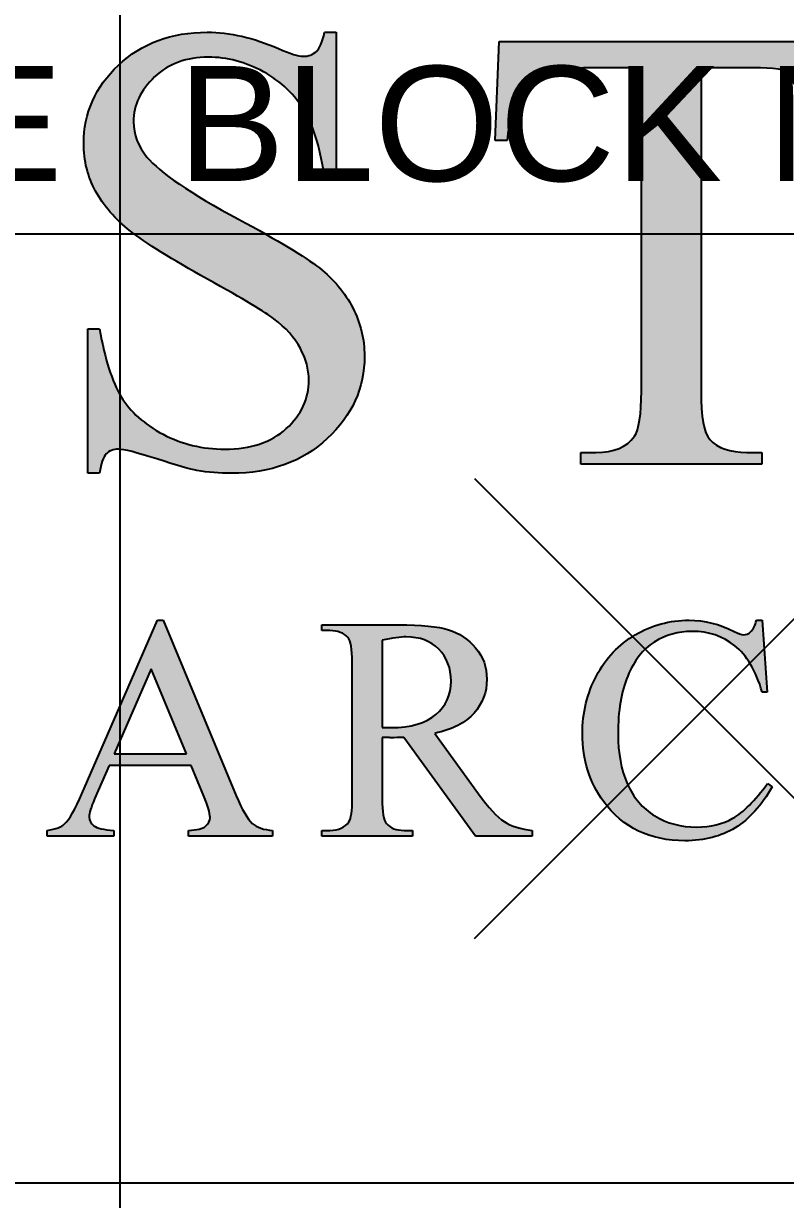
# Model space of a CAD drawing. Header units: millimetres. Extents: x -195 to 512, y -13 to 520.
# Drawn here: x 251.9 to 268.46, y 29.8 to 55.37 of the extents above; entities that cross this region are included whole.
import ezdxf

# ---------------------------------------------------------------- set-up
doc = ezdxf.new("R2010")
doc.units = ezdxf.units.MM
doc.header["$LTSCALE"] = 48
doc.header["$PDMODE"] = 3
doc.header["$PDSIZE"] = 5
doc.linetypes.add('DASHEDX2', pattern=[1.5, 1, -0.5])
doc.layers.add('G-Anno-Nplt', color=5, linetype='Continuous', plot=False)
doc.layers.add('G-Anno-RAMSA', color=5, linetype='Continuous')
doc.styles.add('Sans', font='swissl.ttf')

# ---------------------------------------------------------------- blocks, each defined once
blk = doc.blocks.new('*U25')
h = blk.add_hatch(color=0)
edge = h.paths.add_edge_path()
edge.add_spline(control_points=[(0.2375, 0.6882), (0.2375, 0.6882), (0.2474, 0.6882), (0.2474, 0.6882)], knot_values=[39, 39, 39, 39, 40, 40, 40, 40], degree=3, periodic=0)
edge.add_spline(control_points=[(0.2474, 0.6882), (0.2474, 0.6882), (0.2474, 0.5631), (0.2474, 0.5631)], knot_values=[0, 0, 0, 0, 1, 1, 1, 1], degree=3, periodic=0)
edge.add_spline(control_points=[(0.2474, 0.5631), (0.2474, 0.5631), (0.2375, 0.5631), (0.2375, 0.5631)], knot_values=[1, 1, 1, 1, 2, 2, 2, 2], degree=3, periodic=0)
edge.add_spline(control_points=[(0.2375, 0.5631), (0.2343, 0.5871), (0.2286, 0.6062), (0.2203, 0.6205), (0.2121, 0.6347), (0.2003, 0.646), (0.1851, 0.6544)], knot_values=[2, 2, 2, 2, 3, 3, 3, 4, 4, 4, 4], degree=3, periodic=0)
edge.add_spline(control_points=[(0.1851, 0.6544), (0.1698, 0.6627), (0.1541, 0.6669), (0.1378, 0.6669), (0.1193, 0.6669), (0.1041, 0.6613), (0.092, 0.65), (0.08, 0.6387), (0.0739, 0.6259), (0.0739, 0.6115), (0.0739, 0.6005), (0.0778, 0.5905), (0.0854, 0.5814)], knot_values=[4, 4, 4, 4, 5, 5, 5, 6, 6, 6, 7, 7, 7, 8, 8, 8, 8], degree=3, periodic=0)
edge.add_spline(control_points=[(0.0854, 0.5814), (0.0964, 0.5681), (0.1225, 0.5503), (0.1638, 0.5281)], knot_values=[8, 8, 8, 8, 9, 9, 9, 9], degree=3, periodic=0)
edge.add_spline(control_points=[(0.1638, 0.5281), (0.1975, 0.51), (0.2206, 0.4961), (0.233, 0.4865), (0.2453, 0.4768), (0.2549, 0.4654), (0.2616, 0.4523), (0.2683, 0.4391), (0.2716, 0.4254), (0.2716, 0.411), (0.2716, 0.3837), (0.261, 0.3601), (0.2397, 0.3404)], knot_values=[9, 9, 9, 9, 10, 10, 10, 11, 11, 11, 12, 12, 12, 13, 13, 13, 13], degree=3, periodic=0)
edge.add_spline(control_points=[(0.2397, 0.3404), (0.2185, 0.3206), (0.1912, 0.3107), (0.1578, 0.3107), (0.1473, 0.3107), (0.1375, 0.3115), (0.1282, 0.3131)], knot_values=[13, 13, 13, 13, 14, 14, 14, 15, 15, 15, 15], degree=3, periodic=0)
edge.add_spline(control_points=[(0.1282, 0.3131), (0.1227, 0.314), (0.1113, 0.3173), (0.094, 0.3229)], knot_values=[15, 15, 15, 15, 16, 16, 16, 16], degree=3, periodic=0)
edge.add_spline(control_points=[(0.094, 0.3229), (0.0766, 0.3285), (0.0657, 0.3313), (0.061, 0.3313), (0.0566, 0.3313), (0.0531, 0.33), (0.0505, 0.3273), (0.0479, 0.3246), (0.046, 0.3191), (0.0448, 0.3107)], knot_values=[16, 16, 16, 16, 17, 17, 17, 18, 18, 18, 19, 19, 19, 19], degree=3, periodic=0)
edge.add_spline(control_points=[(0.0448, 0.3107), (0.0448, 0.3107), (0.0348, 0.3107), (0.0348, 0.3107)], knot_values=[19, 19, 19, 19, 20, 20, 20, 20], degree=3, periodic=0)
edge.add_spline(control_points=[(0.0348, 0.3107), (0.0348, 0.3107), (0.0348, 0.4344), (0.0348, 0.4344)], knot_values=[20, 20, 20, 20, 21, 21, 21, 21], degree=3, periodic=0)
edge.add_spline(control_points=[(0.0348, 0.4344), (0.0348, 0.4344), (0.0448, 0.4344), (0.0448, 0.4344)], knot_values=[21, 21, 21, 21, 22, 22, 22, 22], degree=3, periodic=0)
edge.add_spline(control_points=[(0.0448, 0.4344), (0.0494, 0.4085), (0.0556, 0.3891), (0.0634, 0.3762), (0.0712, 0.3633), (0.0832, 0.3526), (0.0992, 0.3441)], knot_values=[22, 22, 22, 22, 23, 23, 23, 24, 24, 24, 24], degree=3, periodic=0)
edge.add_spline(control_points=[(0.0992, 0.3441), (0.1153, 0.3356), (0.1329, 0.3313), (0.1521, 0.3313), (0.1743, 0.3313), (0.1918, 0.3372), (0.2047, 0.3489), (0.2175, 0.3607), (0.224, 0.3746), (0.224, 0.3906), (0.224, 0.3995), (0.2215, 0.4085), (0.2167, 0.4176)], knot_values=[24, 24, 24, 24, 25, 25, 25, 26, 26, 26, 27, 27, 27, 28, 28, 28, 28], degree=3, periodic=0)
edge.add_spline(control_points=[(0.2167, 0.4176), (0.2118, 0.4267), (0.2043, 0.4352), (0.1941, 0.443)], knot_values=[28, 28, 28, 28, 29, 29, 29, 29], degree=3, periodic=0)
edge.add_spline(control_points=[(0.1941, 0.443), (0.1872, 0.4483), (0.1683, 0.4596), (0.1373, 0.4768)], knot_values=[29, 29, 29, 29, 30, 30, 30, 30], degree=3, periodic=0)
edge.add_spline(control_points=[(0.1373, 0.4768), (0.1064, 0.4939), (0.0844, 0.5077), (0.0713, 0.518)], knot_values=[30, 30, 30, 30, 31, 31, 31, 31], degree=3, periodic=0)
edge.add_spline(control_points=[(0.0713, 0.518), (0.0582, 0.5283), (0.0482, 0.5396), (0.0414, 0.5521)], knot_values=[31, 31, 31, 31, 32, 32, 32, 32], degree=3, periodic=0)
edge.add_spline(control_points=[(0.0414, 0.5521), (0.0347, 0.5645), (0.0313, 0.5782), (0.0313, 0.5931), (0.0313, 0.619), (0.0412, 0.6414), (0.0611, 0.6601), (0.081, 0.6789), (0.1063, 0.6882), (0.137, 0.6882), (0.1562, 0.6882), (0.1766, 0.6836), (0.198, 0.6742)], knot_values=[32, 32, 32, 32, 33, 33, 33, 34, 34, 34, 35, 35, 35, 36, 36, 36, 36], degree=3, periodic=0)
edge.add_spline(control_points=[(0.198, 0.6742), (0.208, 0.6698), (0.215, 0.6676), (0.2191, 0.6676), (0.2237, 0.6676), (0.2275, 0.669), (0.2304, 0.6717), (0.2333, 0.6744), (0.2357, 0.6799), (0.2375, 0.6882)], knot_values=[36, 36, 36, 36, 37, 37, 37, 38, 38, 38, 39, 39, 39, 39], degree=3, periodic=0)
h = blk.add_hatch(color=0)
edge = h.paths.add_edge_path()
edge.add_spline(control_points=[(0.387, 0.6804), (0.387, 0.6804), (0.6827, 0.6804), (0.6827, 0.6804)], knot_values=[23, 23, 23, 23, 24, 24, 24, 24], degree=3, periodic=0)
edge.add_spline(control_points=[(0.6827, 0.6804), (0.6827, 0.6804), (0.6863, 0.5955), (0.6863, 0.5955)], knot_values=[0, 0, 0, 0, 1, 1, 1, 1], degree=3, periodic=0)
edge.add_spline(control_points=[(0.6863, 0.5955), (0.6863, 0.5955), (0.6762, 0.5955), (0.6762, 0.5955)], knot_values=[1, 1, 1, 1, 2, 2, 2, 2], degree=3, periodic=0)
edge.add_spline(control_points=[(0.6762, 0.5955), (0.6742, 0.6105), (0.6716, 0.6211), (0.6682, 0.6275)], knot_values=[2, 2, 2, 2, 3, 3, 3, 3], degree=3, periodic=0)
edge.add_spline(control_points=[(0.6682, 0.6275), (0.6627, 0.6378), (0.6554, 0.6454), (0.6463, 0.6503), (0.6372, 0.6552), (0.6252, 0.6577), (0.6104, 0.6577)], knot_values=[3, 3, 3, 3, 4, 4, 4, 5, 5, 5, 5], degree=3, periodic=0)
edge.add_spline(control_points=[(0.6104, 0.6577), (0.6104, 0.6577), (0.5597, 0.6577), (0.5597, 0.6577)], knot_values=[5, 5, 5, 5, 6, 6, 6, 6], degree=3, periodic=0)
edge.add_spline(control_points=[(0.5597, 0.6577), (0.5597, 0.6577), (0.5597, 0.3811), (0.5597, 0.3811)], knot_values=[6, 6, 6, 6, 7, 7, 7, 7], degree=3, periodic=0)
edge.add_spline(control_points=[(0.5597, 0.3811), (0.5597, 0.3589), (0.5622, 0.3451), (0.5671, 0.3396)], knot_values=[7, 7, 7, 7, 8, 8, 8, 8], degree=3, periodic=0)
edge.add_spline(control_points=[(0.5671, 0.3396), (0.574, 0.3322), (0.5846, 0.3285), (0.5989, 0.3285)], knot_values=[8, 8, 8, 8, 9, 9, 9, 9], degree=3, periodic=0)
edge.add_spline(control_points=[(0.5989, 0.3285), (0.5989, 0.3285), (0.6116, 0.3285), (0.6116, 0.3285)], knot_values=[9, 9, 9, 9, 10, 10, 10, 10], degree=3, periodic=0)
edge.add_spline(control_points=[(0.6116, 0.3285), (0.6116, 0.3285), (0.6116, 0.3185), (0.6116, 0.3185)], knot_values=[10, 10, 10, 10, 11, 11, 11, 11], degree=3, periodic=0)
edge.add_spline(control_points=[(0.6116, 0.3185), (0.6116, 0.3185), (0.4567, 0.3185), (0.4567, 0.3185)], knot_values=[11, 11, 11, 11, 12, 12, 12, 12], degree=3, periodic=0)
edge.add_spline(control_points=[(0.4567, 0.3185), (0.4567, 0.3185), (0.4567, 0.3285), (0.4567, 0.3285)], knot_values=[12, 12, 12, 12, 13, 13, 13, 13], degree=3, periodic=0)
edge.add_spline(control_points=[(0.4567, 0.3285), (0.4567, 0.3285), (0.4696, 0.3285), (0.4696, 0.3285)], knot_values=[13, 13, 13, 13, 14, 14, 14, 14], degree=3, periodic=0)
edge.add_spline(control_points=[(0.4696, 0.3285), (0.4851, 0.3285), (0.4961, 0.3331), (0.5026, 0.3423)], knot_values=[14, 14, 14, 14, 15, 15, 15, 15], degree=3, periodic=0)
edge.add_spline(control_points=[(0.5026, 0.3423), (0.5066, 0.348), (0.5086, 0.3609), (0.5086, 0.3811)], knot_values=[15, 15, 15, 15, 16, 16, 16, 16], degree=3, periodic=0)
edge.add_spline(control_points=[(0.5086, 0.3811), (0.5086, 0.3811), (0.5086, 0.6577), (0.5086, 0.6577)], knot_values=[16, 16, 16, 16, 17, 17, 17, 17], degree=3, periodic=0)
edge.add_spline(control_points=[(0.5086, 0.6577), (0.5086, 0.6577), (0.4651, 0.6577), (0.4651, 0.6577)], knot_values=[17, 17, 17, 17, 18, 18, 18, 18], degree=3, periodic=0)
edge.add_spline(control_points=[(0.4651, 0.6577), (0.4482, 0.6577), (0.4361, 0.6564), (0.429, 0.6539)], knot_values=[18, 18, 18, 18, 19, 19, 19, 19], degree=3, periodic=0)
edge.add_spline(control_points=[(0.429, 0.6539), (0.4198, 0.6506), (0.4119, 0.6441), (0.4053, 0.6345)], knot_values=[19, 19, 19, 19, 20, 20, 20, 20], degree=3, periodic=0)
edge.add_spline(control_points=[(0.4053, 0.6345), (0.3987, 0.6249), (0.3948, 0.6119), (0.3936, 0.5955)], knot_values=[20, 20, 20, 20, 21, 21, 21, 21], degree=3, periodic=0)
edge.add_spline(control_points=[(0.3936, 0.5955), (0.3936, 0.5955), (0.3834, 0.5955), (0.3834, 0.5955)], knot_values=[21, 21, 21, 21, 22, 22, 22, 22], degree=3, periodic=0)
edge.add_spline(control_points=[(0.3834, 0.5955), (0.3834, 0.5955), (0.387, 0.6804), (0.387, 0.6804)], knot_values=[22, 22, 22, 22, 23, 23, 23, 23], degree=3, periodic=0)
h = blk.add_hatch(color=0)
h.paths.add_polyline_path([(0.0573, 0.0704), (0.1192, 0.0704), (0.0891, 0.1434)], flags=16)
edge = h.paths.add_edge_path()
edge.add_spline(control_points=[(0.1341, 0.0344), (0.1341, 0.0344), (0.1234, 0.0604), (0.1234, 0.0604)], knot_values=[21, 21, 21, 21, 22, 22, 22, 22], degree=3, periodic=0)
edge.add_spline(control_points=[(0.1234, 0.0604), (0.1234, 0.0604), (0.053, 0.0604), (0.053, 0.0604)], knot_values=[0, 0, 0, 0, 1, 1, 1, 1], degree=3, periodic=0)
edge.add_spline(control_points=[(0.053, 0.0604), (0.053, 0.0604), (0.0406, 0.032), (0.0406, 0.032)], knot_values=[1, 1, 1, 1, 2, 2, 2, 2], degree=3, periodic=0)
edge.add_spline(control_points=[(0.0406, 0.032), (0.0376, 0.025), (0.036, 0.0197), (0.036, 0.0163), (0.036, 0.0135), (0.0374, 0.0111), (0.04, 0.009)], knot_values=[2, 2, 2, 2, 3, 3, 3, 4, 4, 4, 4], degree=3, periodic=0)
edge.add_spline(control_points=[(0.04, 0.009), (0.0426, 0.0069), (0.0483, 0.0056), (0.057, 0.005)], knot_values=[4, 4, 4, 4, 5, 5, 5, 5], degree=3, periodic=0)
edge.add_spline(control_points=[(0.057, 0.005), (0.057, 0.005), (0.057, 0), (0.057, 0)], knot_values=[5, 5, 5, 5, 6, 6, 6, 6], degree=3, periodic=0)
edge.add_spline(control_points=[(0.057, 0), (0.057, 0), (0, 0), (0, 0)], knot_values=[6, 6, 6, 6, 7, 7, 7, 7], degree=3, periodic=0)
edge.add_spline(control_points=[(0, 0), (0, 0), (0, 0.005), (0, 0.005)], knot_values=[7, 7, 7, 7, 8, 8, 8, 8], degree=3, periodic=0)
edge.add_spline(control_points=[(0, 0.005), (0.0076, 0.0063), (0.0124, 0.0081), (0.0147, 0.0102)], knot_values=[8, 8, 8, 8, 9, 9, 9, 9], degree=3, periodic=0)
edge.add_spline(control_points=[(0.0147, 0.0102), (0.0192, 0.0145), (0.0242, 0.0232), (0.0297, 0.0364)], knot_values=[9, 9, 9, 9, 10, 10, 10, 10], degree=3, periodic=0)
edge.add_spline(control_points=[(0.0297, 0.0364), (0.0297, 0.0364), (0.0944, 0.1849), (0.0944, 0.1849)], knot_values=[10, 10, 10, 10, 11, 11, 11, 11], degree=3, periodic=0)
edge.add_spline(control_points=[(0.0944, 0.1849), (0.0944, 0.1849), (0.0994, 0.1849), (0.0994, 0.1849)], knot_values=[11, 11, 11, 11, 12, 12, 12, 12], degree=3, periodic=0)
edge.add_spline(control_points=[(0.0994, 0.1849), (0.0994, 0.1849), (0.1618, 0.0345), (0.1618, 0.0345)], knot_values=[12, 12, 12, 12, 13, 13, 13, 13], degree=3, periodic=0)
edge.add_spline(control_points=[(0.1618, 0.0345), (0.1669, 0.0225), (0.1715, 0.0146), (0.1756, 0.011), (0.1797, 0.0074), (0.1855, 0.0054), (0.1929, 0.005)], knot_values=[13, 13, 13, 13, 14, 14, 14, 15, 15, 15, 15], degree=3, periodic=0)
edge.add_spline(control_points=[(0.1929, 0.005), (0.1929, 0.005), (0.1929, 0), (0.1929, 0)], knot_values=[15, 15, 15, 15, 16, 16, 16, 16], degree=3, periodic=0)
edge.add_spline(control_points=[(0.1929, 0), (0.1929, 0), (0.121, 0), (0.121, 0)], knot_values=[16, 16, 16, 16, 17, 17, 17, 17], degree=3, periodic=0)
edge.add_spline(control_points=[(0.121, 0), (0.121, 0), (0.121, 0.005), (0.121, 0.005)], knot_values=[17, 17, 17, 17, 18, 18, 18, 18], degree=3, periodic=0)
edge.add_spline(control_points=[(0.121, 0.005), (0.1282, 0.0053), (0.1331, 0.0065), (0.1356, 0.0086), (0.1382, 0.0106), (0.1394, 0.0131), (0.1394, 0.016), (0.1394, 0.0199), (0.1377, 0.026), (0.1341, 0.0344)], knot_values=[18, 18, 18, 18, 19, 19, 19, 20, 20, 20, 21, 21, 21, 21], degree=3, periodic=0)
h = blk.add_hatch(color=0)
edge = h.paths.add_edge_path()
edge.add_spline(control_points=[(0.607, 0.1849), (0.607, 0.1849), (0.612, 0.1849), (0.612, 0.1849)], knot_values=[24, 24, 24, 24, 25, 25, 25, 25], degree=3, periodic=0)
edge.add_spline(control_points=[(0.612, 0.1849), (0.612, 0.1849), (0.6163, 0.1234), (0.6163, 0.1234)], knot_values=[0, 0, 0, 0, 1, 1, 1, 1], degree=3, periodic=0)
edge.add_spline(control_points=[(0.6163, 0.1234), (0.6163, 0.1234), (0.612, 0.1234), (0.612, 0.1234)], knot_values=[1, 1, 1, 1, 2, 2, 2, 2], degree=3, periodic=0)
edge.add_spline(control_points=[(0.612, 0.1234), (0.6065, 0.1418), (0.5987, 0.155), (0.5885, 0.1631)], knot_values=[2, 2, 2, 2, 3, 3, 3, 3], degree=3, periodic=0)
edge.add_spline(control_points=[(0.5885, 0.1631), (0.5784, 0.1712), (0.5662, 0.1753), (0.552, 0.1753), (0.5401, 0.1753), (0.5293, 0.1722), (0.5196, 0.1661)], knot_values=[3, 3, 3, 3, 4, 4, 4, 5, 5, 5, 5], degree=3, periodic=0)
edge.add_spline(control_points=[(0.5196, 0.1661), (0.51, 0.1601), (0.5024, 0.1504), (0.4969, 0.1371), (0.4914, 0.1238), (0.4886, 0.1072), (0.4886, 0.0874), (0.4886, 0.0711), (0.4913, 0.0569), (0.4965, 0.045), (0.5017, 0.033), (0.5096, 0.0238), (0.52, 0.0174), (0.5305, 0.011), (0.5425, 0.0078), (0.556, 0.0078), (0.5677, 0.0078), (0.578, 0.0103), (0.5869, 0.0153)], knot_values=[5, 5, 5, 5, 6, 6, 6, 7, 7, 7, 8, 8, 8, 9, 9, 9, 10, 10, 10, 11, 11, 11, 11], degree=3, periodic=0)
edge.add_spline(control_points=[(0.5869, 0.0153), (0.5959, 0.0203), (0.6057, 0.0303), (0.6164, 0.0451)], knot_values=[11, 11, 11, 11, 12, 12, 12, 12], degree=3, periodic=0)
edge.add_spline(control_points=[(0.6164, 0.0451), (0.6164, 0.0451), (0.6205, 0.0423), (0.6205, 0.0423)], knot_values=[12, 12, 12, 12, 13, 13, 13, 13], degree=3, periodic=0)
edge.add_spline(control_points=[(0.6205, 0.0423), (0.6115, 0.0263), (0.6009, 0.0146), (0.5889, 0.0072)], knot_values=[13, 13, 13, 13, 14, 14, 14, 14], degree=3, periodic=0)
edge.add_spline(control_points=[(0.5889, 0.0072), (0.5768, -0.0002), (0.5625, -0.0039), (0.5459, -0.0039), (0.516, -0.0039), (0.4928, 0.0072), (0.4764, 0.0294)], knot_values=[14, 14, 14, 14, 15, 15, 15, 16, 16, 16, 16], degree=3, periodic=0)
edge.add_spline(control_points=[(0.4764, 0.0294), (0.4642, 0.0459), (0.4581, 0.0653), (0.4581, 0.0877), (0.4581, 0.1057), (0.4621, 0.1222), (0.4701, 0.1373)], knot_values=[16, 16, 16, 16, 17, 17, 17, 18, 18, 18, 18], degree=3, periodic=0)
edge.add_spline(control_points=[(0.4701, 0.1373), (0.4782, 0.1524), (0.4892, 0.1641), (0.5033, 0.1724), (0.5174, 0.1807), (0.5328, 0.1849), (0.5495, 0.1849), (0.5625, 0.1849), (0.5753, 0.1817), (0.5879, 0.1753)], knot_values=[18, 18, 18, 18, 19, 19, 19, 20, 20, 20, 21, 21, 21, 21], degree=3, periodic=0)
edge.add_spline(control_points=[(0.5879, 0.1753), (0.5916, 0.1734), (0.5943, 0.1724), (0.5959, 0.1724), (0.5983, 0.1724), (0.6004, 0.1733), (0.6021, 0.1749)], knot_values=[21, 21, 21, 21, 22, 22, 22, 23, 23, 23, 23], degree=3, periodic=0)
edge.add_spline(control_points=[(0.6021, 0.1749), (0.6044, 0.1773), (0.6061, 0.1806), (0.607, 0.1849)], knot_values=[23, 23, 23, 23, 24, 24, 24, 24], degree=3, periodic=0)
h = blk.add_hatch(color=0)
edge = h.paths.add_edge_path(flags=16)
edge.add_spline(control_points=[(0.2867, 0.1678), (0.2867, 0.1678), (0.2867, 0.0931), (0.2867, 0.0931)], knot_values=[7, 7, 7, 7, 8, 8, 8, 8], degree=3, periodic=0)
edge.add_spline(control_points=[(0.2867, 0.0931), (0.2884, 0.0931), (0.2898, 0.0931), (0.291, 0.0931), (0.2923, 0.093), (0.2933, 0.093), (0.2941, 0.093), (0.3112, 0.093), (0.324, 0.0967), (0.3327, 0.1042)], knot_values=[0, 0, 0, 0, 1, 1, 1, 2, 2, 2, 3, 3, 3, 3], degree=3, periodic=0)
edge.add_spline(control_points=[(0.3327, 0.1042), (0.3414, 0.1116), (0.3457, 0.1211), (0.3457, 0.1326), (0.3457, 0.1439), (0.3422, 0.153), (0.3352, 0.1601), (0.3282, 0.1671), (0.3189, 0.1706), (0.3074, 0.1706), (0.3023, 0.1706), (0.2954, 0.1697), (0.2867, 0.1678)], knot_values=[3, 3, 3, 3, 4, 4, 4, 5, 5, 5, 6, 6, 6, 7, 7, 7, 7], degree=3, periodic=0)
edge = h.paths.add_edge_path()
edge.add_spline(control_points=[(0.4152, 0.005), (0.4152, 0.005), (0.4152, 0), (0.4152, 0)], knot_values=[29, 29, 29, 29, 30, 30, 30, 30], degree=3, periodic=0)
edge.add_spline(control_points=[(0.4152, 0), (0.4152, 0), (0.3667, 0), (0.3667, 0)], knot_values=[0, 0, 0, 0, 1, 1, 1, 1], degree=3, periodic=0)
edge.add_spline(control_points=[(0.3667, 0), (0.3667, 0), (0.3052, 0.0846), (0.3052, 0.0846)], knot_values=[1, 1, 1, 1, 2, 2, 2, 2], degree=3, periodic=0)
edge.add_spline(control_points=[(0.3052, 0.0846), (0.3008, 0.0844), (0.2972, 0.0843), (0.2944, 0.0843), (0.2933, 0.0843), (0.292, 0.0844), (0.2907, 0.0844), (0.2894, 0.0845), (0.2881, 0.0845), (0.2867, 0.0846)], knot_values=[2, 2, 2, 2, 3, 3, 3, 4, 4, 4, 5, 5, 5, 5], degree=3, periodic=0)
edge.add_spline(control_points=[(0.2867, 0.0846), (0.2867, 0.0846), (0.2867, 0.032), (0.2867, 0.032)], knot_values=[5, 5, 5, 5, 6, 6, 6, 6], degree=3, periodic=0)
edge.add_spline(control_points=[(0.2867, 0.032), (0.2867, 0.0206), (0.2879, 0.0136), (0.2904, 0.0108)], knot_values=[6, 6, 6, 6, 7, 7, 7, 7], degree=3, periodic=0)
edge.add_spline(control_points=[(0.2904, 0.0108), (0.2938, 0.0069), (0.2988, 0.005), (0.3056, 0.005)], knot_values=[7, 7, 7, 7, 8, 8, 8, 8], degree=3, periodic=0)
edge.add_spline(control_points=[(0.3056, 0.005), (0.3056, 0.005), (0.3126, 0.005), (0.3126, 0.005)], knot_values=[8, 8, 8, 8, 9, 9, 9, 9], degree=3, periodic=0)
edge.add_spline(control_points=[(0.3126, 0.005), (0.3126, 0.005), (0.3126, 0), (0.3126, 0)], knot_values=[9, 9, 9, 9, 10, 10, 10, 10], degree=3, periodic=0)
edge.add_spline(control_points=[(0.3126, 0), (0.3126, 0), (0.2351, 0), (0.2351, 0)], knot_values=[10, 10, 10, 10, 11, 11, 11, 11], degree=3, periodic=0)
edge.add_spline(control_points=[(0.2351, 0), (0.2351, 0), (0.2351, 0.005), (0.2351, 0.005)], knot_values=[11, 11, 11, 11, 12, 12, 12, 12], degree=3, periodic=0)
edge.add_spline(control_points=[(0.2351, 0.005), (0.2351, 0.005), (0.2419, 0.005), (0.2419, 0.005)], knot_values=[12, 12, 12, 12, 13, 13, 13, 13], degree=3, periodic=0)
edge.add_spline(control_points=[(0.2419, 0.005), (0.2496, 0.005), (0.255, 0.0075), (0.2583, 0.0124)], knot_values=[13, 13, 13, 13, 14, 14, 14, 14], degree=3, periodic=0)
edge.add_spline(control_points=[(0.2583, 0.0124), (0.2602, 0.0152), (0.2611, 0.0217), (0.2611, 0.032)], knot_values=[14, 14, 14, 14, 15, 15, 15, 15], degree=3, periodic=0)
edge.add_spline(control_points=[(0.2611, 0.032), (0.2611, 0.032), (0.2611, 0.149), (0.2611, 0.149)], knot_values=[15, 15, 15, 15, 16, 16, 16, 16], degree=3, periodic=0)
edge.add_spline(control_points=[(0.2611, 0.149), (0.2611, 0.1603), (0.2599, 0.1674), (0.2574, 0.1701)], knot_values=[16, 16, 16, 16, 17, 17, 17, 17], degree=3, periodic=0)
edge.add_spline(control_points=[(0.2574, 0.1701), (0.2539, 0.174), (0.2488, 0.176), (0.2419, 0.176)], knot_values=[17, 17, 17, 17, 18, 18, 18, 18], degree=3, periodic=0)
edge.add_spline(control_points=[(0.2419, 0.176), (0.2419, 0.176), (0.2351, 0.176), (0.2351, 0.176)], knot_values=[18, 18, 18, 18, 19, 19, 19, 19], degree=3, periodic=0)
edge.add_spline(control_points=[(0.2351, 0.176), (0.2351, 0.176), (0.2351, 0.1809), (0.2351, 0.1809)], knot_values=[19, 19, 19, 19, 20, 20, 20, 20], degree=3, periodic=0)
edge.add_spline(control_points=[(0.2351, 0.1809), (0.2351, 0.1809), (0.301, 0.1809), (0.301, 0.1809)], knot_values=[20, 20, 20, 20, 21, 21, 21, 21], degree=3, periodic=0)
edge.add_spline(control_points=[(0.301, 0.1809), (0.3202, 0.1809), (0.3344, 0.1795), (0.3435, 0.1767)], knot_values=[21, 21, 21, 21, 22, 22, 22, 22], degree=3, periodic=0)
edge.add_spline(control_points=[(0.3435, 0.1767), (0.3526, 0.1739), (0.3604, 0.1688), (0.3667, 0.1612)], knot_values=[22, 22, 22, 22, 23, 23, 23, 23], degree=3, periodic=0)
edge.add_spline(control_points=[(0.3667, 0.1612), (0.3731, 0.1537), (0.3763, 0.1448), (0.3763, 0.1343), (0.3763, 0.1232), (0.3727, 0.1136), (0.3654, 0.1054)], knot_values=[23, 23, 23, 23, 24, 24, 24, 25, 25, 25, 25], degree=3, periodic=0)
edge.add_spline(control_points=[(0.3654, 0.1054), (0.3582, 0.0972), (0.3469, 0.0914), (0.3317, 0.088)], knot_values=[25, 25, 25, 25, 26, 26, 26, 26], degree=3, periodic=0)
edge.add_spline(control_points=[(0.3317, 0.088), (0.3317, 0.088), (0.3692, 0.0362), (0.3692, 0.0362)], knot_values=[26, 26, 26, 26, 27, 27, 27, 27], degree=3, periodic=0)
edge.add_spline(control_points=[(0.3692, 0.0362), (0.3777, 0.0243), (0.3851, 0.0164), (0.3912, 0.0125)], knot_values=[27, 27, 27, 27, 28, 28, 28, 28], degree=3, periodic=0)
edge.add_spline(control_points=[(0.3912, 0.0125), (0.3973, 0.0085), (0.4053, 0.006), (0.4152, 0.005)], knot_values=[28, 28, 28, 28, 29, 29, 29, 29], degree=3, periodic=0)
at = {"color": 0}
for p, q in [((0.0891, 0.1434), (0.0573, 0.0704)), ((0.1192, 0.0704), (0.0891, 0.1434)), ((0.0573, 0.0704), (0.1192, 0.0704))]:
    blk.add_line(p, q, dxfattribs=at)
for points, knots in [([(0.0414, 0.5521), (0.0347, 0.5645), (0.0313, 0.5782), (0.0313, 0.5931), (0.0313, 0.619), (0.0412, 0.6414), (0.0611, 0.6601), (0.081, 0.6789), (0.1063, 0.6882), (0.137, 0.6882), (0.1562, 0.6882), (0.1766, 0.6836), (0.198, 0.6742)], [32, 32, 32, 32, 33, 33, 33, 34, 34, 34, 35, 35, 35, 36, 36, 36, 36]), ([(0.198, 0.6742), (0.208, 0.6698), (0.215, 0.6676), (0.2191, 0.6676), (0.2237, 0.6676), (0.2275, 0.669), (0.2304, 0.6717), (0.2333, 0.6744), (0.2357, 0.6799), (0.2375, 0.6882)], [36, 36, 36, 36, 37, 37, 37, 38, 38, 38, 39, 39, 39, 39]), ([(0.1851, 0.6544), (0.1698, 0.6627), (0.1541, 0.6669), (0.1378, 0.6669), (0.1193, 0.6669), (0.1041, 0.6613), (0.092, 0.65), (0.08, 0.6387), (0.0739, 0.6259), (0.0739, 0.6115), (0.0739, 0.6005), (0.0778, 0.5905), (0.0854, 0.5814)], [4, 4, 4, 4, 5, 5, 5, 6, 6, 6, 7, 7, 7, 8, 8, 8, 8]), ([(0.2375, 0.5631), (0.2343, 0.5871), (0.2286, 0.6062), (0.2203, 0.6205), (0.2121, 0.6347), (0.2003, 0.646), (0.1851, 0.6544)], [2, 2, 2, 2, 3, 3, 3, 4, 4, 4, 4]), ([(0.6682, 0.6275), (0.6627, 0.6378), (0.6554, 0.6454), (0.6463, 0.6503), (0.6372, 0.6552), (0.6252, 0.6577), (0.6104, 0.6577)], [3, 3, 3, 3, 4, 4, 4, 5, 5, 5, 5]), ([(0.1638, 0.5281), (0.1975, 0.51), (0.2206, 0.4961), (0.233, 0.4865), (0.2453, 0.4768), (0.2549, 0.4654), (0.2616, 0.4523), (0.2683, 0.4391), (0.2716, 0.4254), (0.2716, 0.411), (0.2716, 0.3837), (0.261, 0.3601), (0.2397, 0.3404)], [9, 9, 9, 9, 10, 10, 10, 11, 11, 11, 12, 12, 12, 13, 13, 13, 13]), ([(0.0448, 0.4344), (0.0494, 0.4085), (0.0556, 0.3891), (0.0634, 0.3762), (0.0712, 0.3633), (0.0832, 0.3526), (0.0992, 0.3441)], [22, 22, 22, 22, 23, 23, 23, 24, 24, 24, 24]), ([(0.0992, 0.3441), (0.1153, 0.3356), (0.1329, 0.3313), (0.1521, 0.3313), (0.1743, 0.3313), (0.1918, 0.3372), (0.2047, 0.3489), (0.2175, 0.3607), (0.224, 0.3746), (0.224, 0.3906), (0.224, 0.3995), (0.2215, 0.4085), (0.2167, 0.4176)], [24, 24, 24, 24, 25, 25, 25, 26, 26, 26, 27, 27, 27, 28, 28, 28, 28]), ([(0.2397, 0.3404), (0.2185, 0.3206), (0.1912, 0.3107), (0.1578, 0.3107), (0.1473, 0.3107), (0.1375, 0.3115), (0.1282, 0.3131)], [13, 13, 13, 13, 14, 14, 14, 15, 15, 15, 15]), ([(0.094, 0.3229), (0.0766, 0.3285), (0.0657, 0.3313), (0.061, 0.3313), (0.0566, 0.3313), (0.0531, 0.33), (0.0505, 0.3273), (0.0479, 0.3246), (0.046, 0.3191), (0.0448, 0.3107)], [16, 16, 16, 16, 17, 17, 17, 18, 18, 18, 19, 19, 19, 19]), ([(0.4701, 0.1373), (0.4782, 0.1524), (0.4892, 0.1641), (0.5033, 0.1724), (0.5174, 0.1807), (0.5328, 0.1849), (0.5495, 0.1849), (0.5625, 0.1849), (0.5753, 0.1817), (0.5879, 0.1753)], [18, 18, 18, 18, 19, 19, 19, 20, 20, 20, 21, 21, 21, 21]), ([(0.5885, 0.1631), (0.5784, 0.1712), (0.5662, 0.1753), (0.552, 0.1753), (0.5401, 0.1753), (0.5293, 0.1722), (0.5196, 0.1661)], [3, 3, 3, 3, 4, 4, 4, 5, 5, 5, 5]), ([(0.5879, 0.1753), (0.5916, 0.1734), (0.5943, 0.1724), (0.5959, 0.1724), (0.5983, 0.1724), (0.6004, 0.1733), (0.6021, 0.1749)], [21, 21, 21, 21, 22, 22, 22, 23, 23, 23, 23]), ([(0.3327, 0.1042), (0.3414, 0.1116), (0.3457, 0.1211), (0.3457, 0.1326), (0.3457, 0.1439), (0.3422, 0.153), (0.3352, 0.1601), (0.3282, 0.1671), (0.3189, 0.1706), (0.3074, 0.1706), (0.3023, 0.1706), (0.2954, 0.1697), (0.2867, 0.1678)], [3, 3, 3, 3, 4, 4, 4, 5, 5, 5, 6, 6, 6, 7, 7, 7, 7]), ([(0.3667, 0.1612), (0.3731, 0.1537), (0.3763, 0.1448), (0.3763, 0.1343), (0.3763, 0.1232), (0.3727, 0.1136), (0.3654, 0.1054)], [23, 23, 23, 23, 24, 24, 24, 25, 25, 25, 25]), ([(0.5196, 0.1661), (0.51, 0.1601), (0.5024, 0.1504), (0.4969, 0.1371), (0.4914, 0.1238), (0.4886, 0.1072), (0.4886, 0.0874), (0.4886, 0.0711), (0.4913, 0.0569), (0.4965, 0.045), (0.5017, 0.033), (0.5096, 0.0238), (0.52, 0.0174), (0.5305, 0.011), (0.5425, 0.0078), (0.556, 0.0078), (0.5677, 0.0078), (0.578, 0.0103), (0.5869, 0.0153)], [5, 5, 5, 5, 6, 6, 6, 7, 7, 7, 8, 8, 8, 9, 9, 9, 10, 10, 10, 11, 11, 11, 11]), ([(0.4764, 0.0294), (0.4642, 0.0459), (0.4581, 0.0653), (0.4581, 0.0877), (0.4581, 0.1057), (0.4621, 0.1222), (0.4701, 0.1373)], [16, 16, 16, 16, 17, 17, 17, 18, 18, 18, 18]), ([(0.2867, 0.0931), (0.2884, 0.0931), (0.2898, 0.0931), (0.291, 0.0931), (0.2923, 0.093), (0.2933, 0.093), (0.2941, 0.093), (0.3112, 0.093), (0.324, 0.0967), (0.3327, 0.1042)], [0, 0, 0, 0, 1, 1, 1, 2, 2, 2, 3, 3, 3, 3]), ([(0.3052, 0.0846), (0.3008, 0.0844), (0.2972, 0.0843), (0.2944, 0.0843), (0.2933, 0.0843), (0.292, 0.0844), (0.2907, 0.0844), (0.2894, 0.0845), (0.2881, 0.0845), (0.2867, 0.0846)], [2, 2, 2, 2, 3, 3, 3, 4, 4, 4, 5, 5, 5, 5]), ([(0.0406, 0.032), (0.0376, 0.025), (0.036, 0.0197), (0.036, 0.0163), (0.036, 0.0135), (0.0374, 0.0111), (0.04, 0.009)], [2, 2, 2, 2, 3, 3, 3, 4, 4, 4, 4]), ([(0.121, 0.005), (0.1282, 0.0053), (0.1331, 0.0065), (0.1356, 0.0086), (0.1382, 0.0106), (0.1394, 0.0131), (0.1394, 0.016), (0.1394, 0.0199), (0.1377, 0.026), (0.1341, 0.0344)], [18, 18, 18, 18, 19, 19, 19, 20, 20, 20, 21, 21, 21, 21]), ([(0.1618, 0.0345), (0.1669, 0.0225), (0.1715, 0.0146), (0.1756, 0.011), (0.1797, 0.0074), (0.1855, 0.0054), (0.1929, 0.005)], [13, 13, 13, 13, 14, 14, 14, 15, 15, 15, 15]), ([(0.5889, 0.0072), (0.5768, -0.0002), (0.5625, -0.0039), (0.5459, -0.0039), (0.516, -0.0039), (0.4928, 0.0072), (0.4764, 0.0294)], [14, 14, 14, 14, 15, 15, 15, 16, 16, 16, 16])]:
    blk.add_open_spline(points, degree=3, knots=knots, dxfattribs=at)
for points in [[(0.2375, 0.6882), (0.2375, 0.6882), (0.2474, 0.6882), (0.2474, 0.6882)], [(0.2474, 0.6882), (0.2474, 0.6882), (0.2474, 0.5631), (0.2474, 0.5631)], [(0.3834, 0.5955), (0.3834, 0.5955), (0.387, 0.6804), (0.387, 0.6804)], [(0.387, 0.6804), (0.387, 0.6804), (0.6827, 0.6804), (0.6827, 0.6804)], [(0.4651, 0.6577), (0.4482, 0.6577), (0.4361, 0.6564), (0.429, 0.6539)], [(0.5086, 0.6577), (0.5086, 0.6577), (0.4651, 0.6577), (0.4651, 0.6577)], [(0.5086, 0.3811), (0.5086, 0.3811), (0.5086, 0.6577), (0.5086, 0.6577)], [(0.6104, 0.6577), (0.6104, 0.6577), (0.5597, 0.6577), (0.5597, 0.6577)], [(0.5597, 0.6577), (0.5597, 0.6577), (0.5597, 0.3811), (0.5597, 0.3811)], [(0.429, 0.6539), (0.4198, 0.6506), (0.4119, 0.6441), (0.4053, 0.6345)], [(0.4053, 0.6345), (0.3987, 0.6249), (0.3948, 0.6119), (0.3936, 0.5955)], [(0.3936, 0.5955), (0.3936, 0.5955), (0.3834, 0.5955), (0.3834, 0.5955)], [(0.0854, 0.5814), (0.0964, 0.5681), (0.1225, 0.5503), (0.1638, 0.5281)], [(0.2474, 0.5631), (0.2474, 0.5631), (0.2375, 0.5631), (0.2375, 0.5631)], [(0.0713, 0.518), (0.0582, 0.5283), (0.0482, 0.5396), (0.0414, 0.5521)], [(0.1373, 0.4768), (0.1064, 0.4939), (0.0844, 0.5077), (0.0713, 0.518)], [(0.1941, 0.443), (0.1872, 0.4483), (0.1683, 0.4596), (0.1373, 0.4768)], [(0.2167, 0.4176), (0.2118, 0.4267), (0.2043, 0.4352), (0.1941, 0.443)], [(0.0348, 0.3107), (0.0348, 0.3107), (0.0348, 0.4344), (0.0348, 0.4344)], [(0.0348, 0.4344), (0.0348, 0.4344), (0.0448, 0.4344), (0.0448, 0.4344)], [(0.5026, 0.3423), (0.5066, 0.348), (0.5086, 0.3609), (0.5086, 0.3811)], [(0.5597, 0.3811), (0.5597, 0.3589), (0.5622, 0.3451), (0.5671, 0.3396)], [(0.4696, 0.3285), (0.4851, 0.3285), (0.4961, 0.3331), (0.5026, 0.3423)], [(0.5671, 0.3396), (0.574, 0.3322), (0.5846, 0.3285), (0.5989, 0.3285)], [(0.1282, 0.3131), (0.1227, 0.314), (0.1113, 0.3173), (0.094, 0.3229)], [(0.4567, 0.3185), (0.4567, 0.3185), (0.4567, 0.3285), (0.4567, 0.3285)], [(0.4567, 0.3285), (0.4567, 0.3285), (0.4696, 0.3285), (0.4696, 0.3285)], [(0.5989, 0.3285), (0.5989, 0.3285), (0.6116, 0.3285), (0.6116, 0.3285)], [(0.6116, 0.3285), (0.6116, 0.3285), (0.6116, 0.3185), (0.6116, 0.3185)], [(0.6116, 0.3185), (0.6116, 0.3185), (0.4567, 0.3185), (0.4567, 0.3185)], [(0.0448, 0.3107), (0.0448, 0.3107), (0.0348, 0.3107), (0.0348, 0.3107)], [(0.0297, 0.0364), (0.0297, 0.0364), (0.0944, 0.1849), (0.0944, 0.1849)], [(0.0944, 0.1849), (0.0944, 0.1849), (0.0994, 0.1849), (0.0994, 0.1849)], [(0.0994, 0.1849), (0.0994, 0.1849), (0.1618, 0.0345), (0.1618, 0.0345)], [(0.6021, 0.1749), (0.6044, 0.1773), (0.6061, 0.1806), (0.607, 0.1849)], [(0.607, 0.1849), (0.607, 0.1849), (0.612, 0.1849), (0.612, 0.1849)], [(0.612, 0.1849), (0.612, 0.1849), (0.6163, 0.1234), (0.6163, 0.1234)], [(0.2351, 0.176), (0.2351, 0.176), (0.2351, 0.1809), (0.2351, 0.1809)], [(0.2351, 0.1809), (0.2351, 0.1809), (0.301, 0.1809), (0.301, 0.1809)], [(0.2419, 0.176), (0.2419, 0.176), (0.2351, 0.176), (0.2351, 0.176)], [(0.2574, 0.1701), (0.2539, 0.174), (0.2488, 0.176), (0.2419, 0.176)], [(0.301, 0.1809), (0.3202, 0.1809), (0.3344, 0.1795), (0.3435, 0.1767)], [(0.3435, 0.1767), (0.3526, 0.1739), (0.3604, 0.1688), (0.3667, 0.1612)], [(0.2611, 0.149), (0.2611, 0.1603), (0.2599, 0.1674), (0.2574, 0.1701)], [(0.2867, 0.1678), (0.2867, 0.1678), (0.2867, 0.0931), (0.2867, 0.0931)], [(0.612, 0.1234), (0.6065, 0.1418), (0.5987, 0.155), (0.5885, 0.1631)], [(0.2611, 0.032), (0.2611, 0.032), (0.2611, 0.149), (0.2611, 0.149)], [(0.6163, 0.1234), (0.6163, 0.1234), (0.612, 0.1234), (0.612, 0.1234)], [(0.3654, 0.1054), (0.3582, 0.0972), (0.3469, 0.0914), (0.3317, 0.088)], [(0.2867, 0.0846), (0.2867, 0.0846), (0.2867, 0.032), (0.2867, 0.032)], [(0.3667, 0), (0.3667, 0), (0.3052, 0.0846), (0.3052, 0.0846)], [(0.3317, 0.088), (0.3317, 0.088), (0.3692, 0.0362), (0.3692, 0.0362)], [(0.053, 0.0604), (0.053, 0.0604), (0.0406, 0.032), (0.0406, 0.032)], [(0.1234, 0.0604), (0.1234, 0.0604), (0.053, 0.0604), (0.053, 0.0604)], [(0.1341, 0.0344), (0.1341, 0.0344), (0.1234, 0.0604), (0.1234, 0.0604)], [(0.5869, 0.0153), (0.5959, 0.0203), (0.6057, 0.0303), (0.6164, 0.0451)], [(0.6205, 0.0423), (0.6115, 0.0263), (0.6009, 0.0146), (0.5889, 0.0072)], [(0.6164, 0.0451), (0.6164, 0.0451), (0.6205, 0.0423), (0.6205, 0.0423)], [(0.0147, 0.0102), (0.0192, 0.0145), (0.0242, 0.0232), (0.0297, 0.0364)], [(0.2583, 0.0124), (0.2602, 0.0152), (0.2611, 0.0217), (0.2611, 0.032)], [(0.2867, 0.032), (0.2867, 0.0206), (0.2879, 0.0136), (0.2904, 0.0108)], [(0.3692, 0.0362), (0.3777, 0.0243), (0.3851, 0.0164), (0.3912, 0.0125)], [(0, 0.005), (0.0076, 0.0063), (0.0124, 0.0081), (0.0147, 0.0102)], [(0.2419, 0.005), (0.2496, 0.005), (0.255, 0.0075), (0.2583, 0.0124)], [(0.2904, 0.0108), (0.2938, 0.0069), (0.2988, 0.005), (0.3056, 0.005)], [(0.3912, 0.0125), (0.3973, 0.0085), (0.4053, 0.006), (0.4152, 0.005)], [(0, 0), (0, 0), (0, 0.005), (0, 0.005)], [(0.057, 0), (0.057, 0), (0, 0), (0, 0)], [(0.04, 0.009), (0.0426, 0.0069), (0.0483, 0.0056), (0.057, 0.005)], [(0.057, 0.005), (0.057, 0.005), (0.057, 0), (0.057, 0)], [(0.121, 0), (0.121, 0), (0.121, 0.005), (0.121, 0.005)], [(0.1929, 0), (0.1929, 0), (0.121, 0), (0.121, 0)], [(0.1929, 0.005), (0.1929, 0.005), (0.1929, 0), (0.1929, 0)], [(0.2351, 0), (0.2351, 0), (0.2351, 0.005), (0.2351, 0.005)], [(0.2351, 0.005), (0.2351, 0.005), (0.2419, 0.005), (0.2419, 0.005)], [(0.3126, 0), (0.3126, 0), (0.2351, 0), (0.2351, 0)], [(0.3056, 0.005), (0.3056, 0.005), (0.3126, 0.005), (0.3126, 0.005)], [(0.3126, 0.005), (0.3126, 0.005), (0.3126, 0), (0.3126, 0)], [(0.4152, 0), (0.4152, 0), (0.3667, 0), (0.3667, 0)], [(0.4152, 0.005), (0.4152, 0.005), (0.4152, 0), (0.4152, 0)]]:
    blk.add_open_spline(points, degree=3, dxfattribs=at)

msp = doc.modelspace()

# ---------------------------------------------------------------- linework, layer by layer
at = {"layer": 'G-Anno-Nplt'}
for p, q in [((254, 0), (254, 152.4)), ((0, 50.8), (304.8, 50.8)), ((0, 30.163), (304.8, 30.163))]:
    msp.add_line(p, q, dxfattribs=at)
msp.add_point((266.7, 40.481), dxfattribs=at)

# ---------------------------------------------------------------- block references
at = {"layer": 'G-Anno-RAMSA', "linetype": 'DASHEDX2', "xscale": 25.4, "yscale": 25.4, "zscale": 25.4}
msp.add_blockref('*U25', (252.412, 37.703), dxfattribs=at)

# ---------------------------------------------------------------- texts
at = {"layer": 'G-Anno-Nplt', "char_height": 2.5, "attachment_point": 5, "style": 'Sans'}
for insert in [(241.3, 53.181), (266.7, 53.181)]:
    msp.add_mtext_dynamic_manual_height_columns('BLOCK NAME', width=25.9, gutter_width=0.469, heights=[0], dxfattribs=dict(at, insert=insert))

doc.saveas('drawing.dxf')
